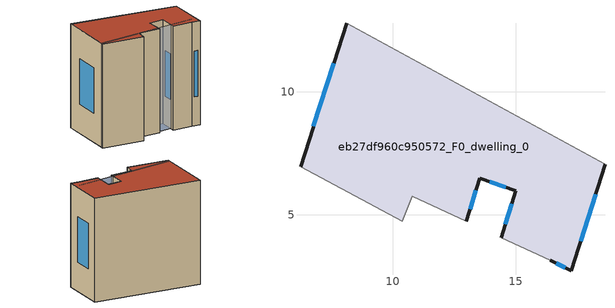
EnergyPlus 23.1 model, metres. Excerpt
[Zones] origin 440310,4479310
eb27df960c950572_F0_dwelling_0
 floor ground (EU_floor_Construction): 17.26,2.71 18.64,7.05 8.11,12.8 6.23,6.96 10.37,4.74 10.78,5.74 12.99,4.73 13.53,6.48 15.01,5.98 14.41,4.06 16.41,3.15 z0
 wall outside (EU_wall_Construction): 14.41,4.06 15.01,5.98 13.53,6.48 12.99,4.73 / 6.23,6.96 8.11,12.8 / 18.64,7.05 17.26,2.71 16.41,3.15 z0:12
 wall adiabatic (EU_wall_Construction): 16.41,3.15 14.41,4.06 / 12.99,4.73 10.78,5.74 10.37,4.74 6.23,6.96 / 8.11,12.8 18.64,7.05 z0:12
 window (EU_Window_Construction): 14.58,4.6 14.84,5.44 / 14.59,6.12 13.94,6.34 / 13.38,5.99 13.14,5.22 / 6.76,8.6 7.58,11.16 / 18.25,5.83 17.65,3.92 / 17.02,2.83 16.65,3.02 z3.37:8.63
 roof outside (EU_roof_Construction): 18.64,7.05 17.26,2.71 16.41,3.15 14.41,4.06 15.01,5.98 13.53,6.48 12.99,4.73 10.78,5.74 10.37,4.74 6.23,6.96 8.11,12.8 z12
shading: 6.31,7.19 17.05,3.73 z0:12
[Building]
EU S2 Campaign: North Axis=0; Terrain=City; Solar Distribution=FullExterior
[Site:Location]
Madrid: Latitude=40.5; Longitude=-3.5; Time Zone=1; Elevation=609
[SizingPeriod:WeatherFileDays]
AnnualSizingPeriod: Begin Month=1; Begin Day of Month=1; End Month=12; End Day of Month=31; Day of Week for Start Day=Monday; Use Weather File Daylight Saving Period=No; Use Weather File Rain and Snow Indicators=No
[MATERIAL]
EU_InternalMass_Material: Roughness=MediumRough; Thickness=0.1; Conductivity=1; Density=1800; Specific Heat=900; Thermal Absorptance=0.9; Solar Absorptance=0.7; Visible Absorptance=0.7
[MATERIAL:NOMASS] Roughness=MediumRough; Thermal Absorptance=0.9; Solar Absorptance=0.7; Visible Absorptance=0.7
Name | Thermal Resistance
EU_wall_NoMass; EU_roof_NoMass | 2.16768
EU_floor_NoMass | 1.14339
[WINDOWMATERIAL:SIMPLEGLAZINGSYSTEM]
EU_Window_SimpleGlazing: UFactor=3.23888; Solar Heat Gain Coefficient=0.85; Visible Transmittance=0.85
[CONSTRUCTION]
EU_wall_Construction: EU_wall_NoMass
EU_roof_Construction: EU_roof_NoMass
EU_floor_Construction: EU_floor_NoMass
EU_InternalMass_Construction: EU_InternalMass_Material
EU_Window_Construction: EU_Window_SimpleGlazing
[ZONE]
eb27df960c950572_F0_dwelling_0: Type=1; Multiplier=1; Ceiling Height=autocalculate; Volume=713.864; Floor Area=autocalculate; Part of Total Floor Area=Yes
[INTERNALMASS]
eb27df960c950572_F0_dwelling_0_EU_InternalMass: Construction=EU_InternalMass_Construction; Zone or ZoneList=eb27df960c950572_F0_dwelling_0; Surface Area=59.4884
[OTHEREQUIPMENT]
EU_Step8_InternalGain_eb27df960c950572_F0_dwelling_0_f000: Fuel Type=Electricity; Zone or ZoneList or Space or SpaceList=eb27df960c950572_F0_dwelling_0; Schedule=EU_Step8_GainSchedule_eb27df960c950572_F0_dwelling_0_f000; Design Level Calculation Method=Watts/Area; Power per Zone Floor Area=1; Fraction Latent=0; Fraction Radiant=0; Fraction Lost=0; Carbon Dioxide Generation Rate=0; EndUse Subcategory=EU_Step8_InternalGains
[ZONEVENTILATION:DESIGNFLOWRATE]
EU_ConstantAir_eb27df960c950572_F0_dwelling_0: Zone or ZoneList or Space or SpaceList=eb27df960c950572_F0_dwelling_0; Schedule=EU_AlwaysOn; Design Flow Rate Calculation Method=AirChanges/Hour; Air Changes per Hour=0.480546; Ventilation Type=Natural; Fan Pressure Rise=0; Fan Total Efficiency=1; Constant Term Coefficient=1; Temperature Term Coefficient=0; Velocity Term Coefficient=0; Velocity Squared Term Coefficient=0; Minimum Indoor Temperature=-100; Maximum Indoor Temperature=100; Delta Temperature=-100; Minimum Outdoor Temperature=-100; Maximum Outdoor Temperature=100; Maximum Wind Speed=40
[HVACTEMPLATE:THERMOSTAT]
EU_HeatOnly_eb27df960c950572_F0_dwelling_0: Constant Heating Setpoint=20; Constant Cooling Setpoint=50
[HVACTEMPLATE:ZONE:IDEALLOADSAIRSYSTEM]
eb27df960c950572_F0_dwelling_0: Template Thermostat=EU_HeatOnly_eb27df960c950572_F0_dwelling_0; System Availability Schedule=EU_AlwaysOn; Maximum Heating Supply Air Temperature=50; Minimum Cooling Supply Air Temperature=13; Maximum Heating Supply Air Humidity Ratio=0.0156; Minimum Cooling Supply Air Humidity Ratio=0.0077; Heating Limit=NoLimit; Cooling Limit=NoLimit; Heating Availability Schedule=EU_AlwaysOn; Cooling Availability Schedule=EU_CoolingOff; Dehumidification Control Type=ConstantSensibleHeatRatio; Cooling Sensible Heat Ratio=0.7; Dehumidification Setpoint=60; Humidification Control Type=None; Humidification Setpoint=30; Outdoor Air Method=None; Outdoor Air Flow Rate per Person=0.00944; Outdoor Air Flow Rate per Zone Floor Area=0; Outdoor Air Flow Rate per Zone=0; Demand Controlled Ventilation Type=None; Outdoor Air Economizer Type=NoEconomizer; Heat Recovery Type=None; Sensible Heat Recovery Effectiveness=0.7; Latent Heat Recovery Effectiveness=0.65
[SIZING:ZONE]
eb27df960c950572_F0_dwelling_0: Zone Cooling Design Supply Air Temperature Input Method=SupplyAirTemperature; Zone Cooling Design Supply Air Temperature=13; Zone Heating Design Supply Air Temperature Input Method=SupplyAirTemperature; Zone Heating Design Supply Air Temperature=50; Zone Cooling Design Supply Air Humidity Ratio=0.008; Zone Heating Design Supply Air Humidity Ratio=0.008; Cooling Design Air Flow Method=DesignDay; Cooling Design Air Flow Rate=0; Cooling Minimum Air Flow per Zone Floor Area=0.000762; Cooling Minimum Air Flow=0; Cooling Minimum Air Flow Fraction=0.2; Heating Design Air Flow Method=DesignDay; Heating Design Air Flow Rate=0; Heating Maximum Air Flow per Zone Floor Area=0.002032; Heating Maximum Air Flow=0.141576; Heating Maximum Air Flow Fraction=0.3; Account for Dedicated Outdoor Air System=No; Dedicated Outdoor Air System Control Strategy=NeutralSupplyAir; Dedicated Outdoor Air Low Setpoint Temperature for Design=autosize; Dedicated Outdoor Air High Setpoint Temperature for Design=autosize; Zone Load Sizing Method=Sensible Load Only No Latent Load; Zone Latent Cooling Design Supply Air Humidity Ratio Input Method=HumidityRatioDifference; Zone Cooling Design Supply Air Humidity Ratio Difference=0.005; Zone Latent Heating Design Supply Air Humidity Ratio Input Method=HumidityRatioDifference; Zone Humidification Design Supply Air Humidity Ratio Difference=0.005
[SCHEDULE:CONSTANT]
Name | Hourly Value
EU_AlwaysOn | 1
EU_CoolingOff | 0
[SCHEDULE:FILE]
EU_Step8_GainSchedule_eb27df960c950572_F0_dwelling_0_f000: File=../../schedules/eb27df960c950572/eb27df960c950572_F0_dwelling_0_f000_gain.csv; Column Number=1; Rows to Skip at Top=0; Number of Hours of Data=8760; Column Separator=Comma; Interpolate to Timestep=No; Minutes per Item=60; Adjust Schedule for Daylight Savings=Yes
